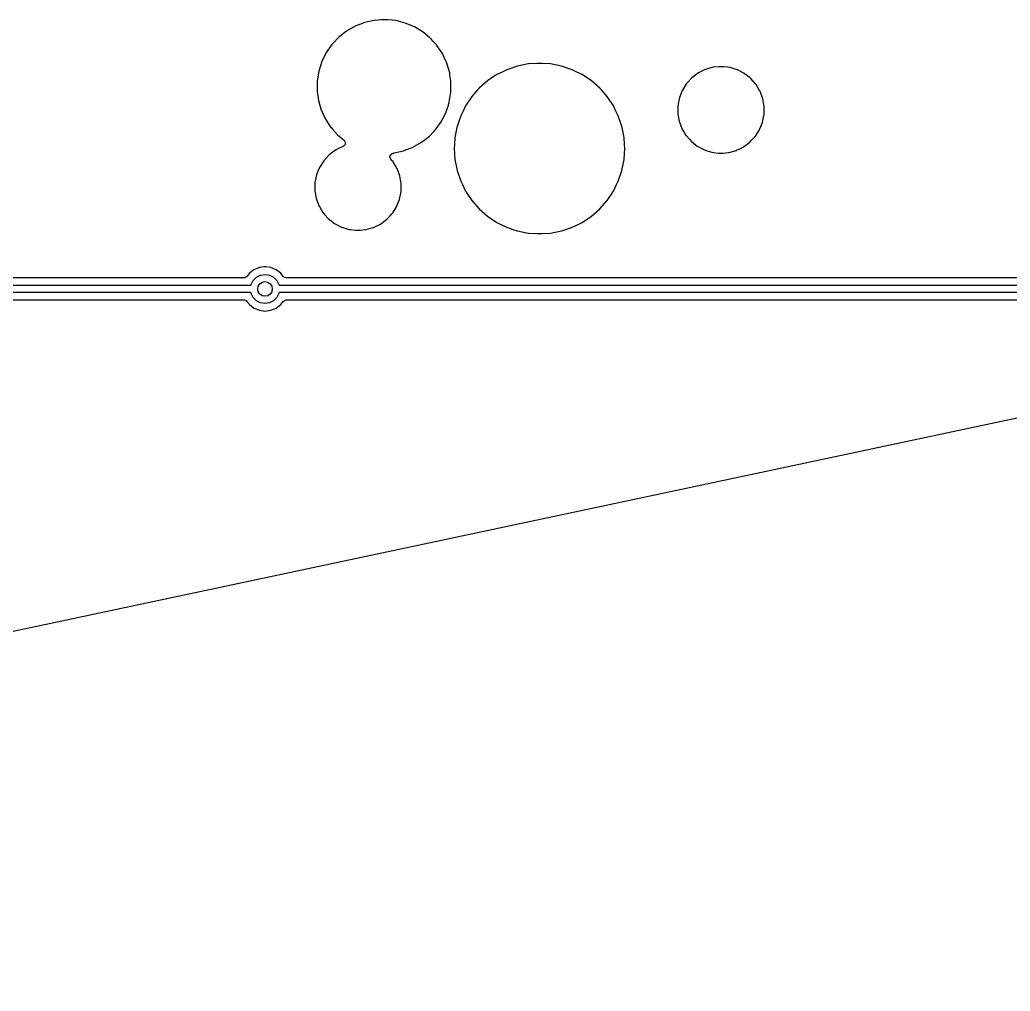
# Model space of a CAD drawing. Extents: x 0.6 to 14.8, y -5.2 to -0.6.
# Drawn here: x 10.52 to 11.587, y -5.208 to -4.161 of the extents above; entities that cross this region are included whole.
import ezdxf

# ---------------------------------------------------------------- set-up
doc = ezdxf.new("R2010")
doc.units = 0
doc.header["$MEASUREMENT"] = 0
doc.layers.add('BLACK', color=7, linetype='CONTINUOUS')

msp = doc.modelspace()

# ---------------------------------------------------------------- linework, layer by layer
at = {"layer": 'BLACK', "linetype": 'CONTINUOUS'}
for p, q in [((10.8898, -4.16425), (10.8813, -4.16755)), ((10.8911, -4.16372), (10.8898, -4.16425)), ((10.8913, -4.16367), (10.8911, -4.16372)), ((10.8911, -4.16372), (10.8911, -4.16372)), ((10.9017, -4.16131), (10.8913, -4.16367)), ((10.9019, -4.1613), (10.9017, -4.16131)), ((10.9061, -4.16098), (10.9019, -4.1613)), ((10.9019, -4.1613), (10.9019, -4.1613)), ((10.9097, -4.16072), (10.9061, -4.16098)), ((10.9161, -4.16072), (10.9097, -4.16072)), ((10.9212, -4.16123), (10.9161, -4.16072)), ((10.9248, -4.1616), (10.9212, -4.16123)), ((10.925, -4.16161), (10.9248, -4.1616)), ((10.9248, -4.1616), (10.9248, -4.1616)), ((10.9353, -4.16425), (10.925, -4.16161)), ((10.9452, -4.16839), (10.9353, -4.16425)), ((10.872, -4.17287), (10.8636, -4.1795)), ((10.8813, -4.16755), (10.872, -4.17287)), ((10.9544, -4.17395), (10.9452, -4.16839)), ((10.9545, -4.17404), (10.9544, -4.17395)), ((10.9617, -4.18005), (10.9545, -4.17404)), ((10.8584, -4.18498), (10.8562, -4.1873)), ((10.8623, -4.1809), (10.8584, -4.18498)), ((10.8636, -4.1795), (10.8623, -4.1809)), ((10.9626, -4.1808), (10.9617, -4.18005)), ((10.9627, -4.1809), (10.9626, -4.1808)), ((10.9651, -4.18358), (10.9627, -4.1809)), ((10.9627, -4.1809), (10.9627, -4.1809)), ((10.9685, -4.18742), (10.9651, -4.18358)), ((10.8501, -4.1961), (10.8454, -4.20571)), ((10.8562, -4.1873), (10.8501, -4.1961)), ((10.9697, -4.18879), (10.9685, -4.18742)), ((10.9756, -4.19775), (10.9697, -4.18879)), ((10.8454, -4.20571), (10.8421, -4.21591)), ((10.9772, -4.20126), (10.9756, -4.19775)), ((10.9794, -4.20585), (10.9772, -4.20126)), ((10.9801, -4.20747), (10.9794, -4.20585)), ((10.8421, -4.21591), (10.8404, -4.22648)), ((10.9831, -4.21776), (10.9801, -4.20747)), ((11.0396, -4.217), (11.0341, -4.21972)), ((11.0447, -4.21446), (11.0396, -4.217)), ((11.0561, -4.21059), (11.0447, -4.21446)), ((11.0679, -4.20825), (11.0561, -4.21059)), ((11.0681, -4.20824), (11.0679, -4.20825)), ((11.0769, -4.20766), (11.0681, -4.20824)), ((11.0681, -4.20824), (11.0681, -4.20824)), ((11.0829, -4.20766), (11.0769, -4.20766)), ((11.0769, -4.20766), (11.0769, -4.20766)), ((11.0769, -4.20766), (11.0769, -4.20766)), ((11.083, -4.20766), (11.0829, -4.20766)), ((11.0918, -4.20824), (11.083, -4.20766)), ((11.083, -4.20766), (11.083, -4.20766)), ((11.0919, -4.20825), (11.0918, -4.20824)), ((11.0918, -4.20824), (11.0918, -4.20824)), ((11.1037, -4.21059), (11.0919, -4.20825)), ((11.1151, -4.21446), (11.1037, -4.21059)), ((11.1203, -4.217), (11.1151, -4.21446)), ((11.1258, -4.21972), (11.1203, -4.217)), ((11.2573, -4.21499), (11.2512, -4.21803)), ((11.2587, -4.21433), (11.2573, -4.21499)), ((11.2588, -4.21425), (11.2587, -4.21433)), ((11.2587, -4.21433), (11.2587, -4.21433)), ((11.267, -4.21193), (11.2588, -4.21425)), ((11.2734, -4.21135), (11.267, -4.21193)), ((11.2783, -4.21135), (11.2734, -4.21135)), ((11.2831, -4.21192), (11.2783, -4.21135)), ((11.2851, -4.21215), (11.2831, -4.21192)), ((11.2853, -4.21217), (11.2851, -4.21215)), ((11.2851, -4.21215), (11.2851, -4.21215)), ((11.2854, -4.21223), (11.2853, -4.21217)), ((11.29, -4.21364), (11.2854, -4.21223)), ((11.2854, -4.21223), (11.2854, -4.21223)), ((11.2934, -4.21471), (11.29, -4.21364)), ((11.301, -4.21868), (11.2934, -4.21471)), ((10.8404, -4.22648), (10.8403, -4.23719)), ((10.9834, -4.21985), (10.9831, -4.21776)), ((10.9843, -4.22638), (10.9834, -4.21985)), ((10.9845, -4.22837), (10.9843, -4.22638)), ((10.9844, -4.23908), (10.9845, -4.22837)), ((11.024, -4.22646), (11.0149, -4.23439)), ((11.034, -4.21978), (11.024, -4.22646)), ((11.0341, -4.21972), (11.034, -4.21978)), ((11.0341, -4.21972), (11.0341, -4.21972)), ((11.1259, -4.21978), (11.1258, -4.21972)), ((11.1258, -4.21972), (11.1258, -4.21972)), ((11.1359, -4.22646), (11.1259, -4.21978)), ((11.1449, -4.23439), (11.1359, -4.22646)), ((11.2396, -4.22823), (11.2385, -4.22941)), ((11.2442, -4.22327), (11.2396, -4.22823)), ((11.2443, -4.22314), (11.2442, -4.22327)), ((11.2512, -4.21803), (11.2443, -4.22314)), ((11.3011, -4.21879), (11.301, -4.21868)), ((11.307, -4.22342), (11.3011, -4.21879)), ((11.3077, -4.22397), (11.307, -4.22342)), ((11.3078, -4.22411), (11.3077, -4.22397)), ((11.3125, -4.22941), (11.3078, -4.22411)), ((10.8403, -4.23719), (10.8403, -4.23734)), ((10.8403, -4.23734), (10.8403, -4.23734)), ((10.8403, -4.23734), (10.8404, -4.2379)), ((10.8404, -4.2379), (10.8417, -4.24781)), ((11.0135, -4.23599), (11.007, -4.24344)), ((11.0148, -4.23449), (11.0135, -4.23599)), ((11.0149, -4.23439), (11.0148, -4.23449)), ((11.145, -4.23449), (11.1449, -4.23439)), ((11.1463, -4.23599), (11.145, -4.23449)), ((11.1529, -4.24344), (11.1463, -4.23599)), ((11.2339, -4.2368), (11.2323, -4.24086)), ((11.234, -4.23664), (11.2339, -4.2368)), ((11.2339, -4.2368), (11.2339, -4.2368)), ((11.2385, -4.22941), (11.234, -4.23664)), ((11.3133, -4.23039), (11.3125, -4.22941)), ((11.3134, -4.23055), (11.3133, -4.23039)), ((11.3176, -4.23758), (11.3134, -4.23055)), ((11.3134, -4.23055), (11.3134, -4.23055)), ((11.3177, -4.23773), (11.3176, -4.23758)), ((11.3176, -4.23758), (11.3176, -4.23758)), ((11.3206, -4.24575), (11.3177, -4.23773)), ((10.8417, -4.24781), (10.8447, -4.25809)), ((10.9826, -4.24979), (10.9827, -4.24965)), ((10.9827, -4.24965), (10.9841, -4.24086)), ((10.9841, -4.24086), (10.9844, -4.23922)), ((10.9844, -4.23922), (10.9844, -4.23908)), ((10.9844, -4.23922), (10.9844, -4.23922)), ((11.007, -4.24344), (11.0003, -4.25344)), ((11.1596, -4.25344), (11.1529, -4.24344)), ((11.2308, -4.24457), (11.2291, -4.25295)), ((11.2323, -4.24086), (11.2308, -4.24457)), ((11.3221, -4.25417), (11.3206, -4.24575)), ((10.8447, -4.25809), (10.8448, -4.25822)), ((10.8448, -4.25822), (10.8448, -4.25822)), ((10.8448, -4.25822), (10.8464, -4.26167)), ((10.9747, -4.26946), (10.9794, -4.25985)), ((10.9794, -4.25985), (10.9814, -4.25362)), ((10.9814, -4.25362), (10.9826, -4.24979)), ((10.9975, -4.25908), (10.995, -4.26422)), ((11.0002, -4.25355), (10.9975, -4.25908)), ((11.0003, -4.25344), (11.0002, -4.25355)), ((11.0002, -4.25355), (11.0002, -4.25355)), ((11.1596, -4.25355), (11.1596, -4.25344)), ((11.1623, -4.25908), (11.1596, -4.25355)), ((11.1596, -4.25355), (11.1596, -4.25355)), ((11.1635, -4.26149), (11.1623, -4.25908)), ((11.2291, -4.25434), (11.229, -4.25998)), ((11.229, -4.25998), (11.229, -4.26149)), ((11.2291, -4.25295), (11.2291, -4.25434)), ((11.322, -4.26271), (11.3221, -4.25417)), ((10.8464, -4.26167), (10.8492, -4.26782)), ((10.8492, -4.26782), (10.8536, -4.27447)), ((10.9686, -4.27826), (10.9747, -4.26946)), ((10.995, -4.26422), (10.9926, -4.27125)), ((11.1649, -4.26422), (11.1635, -4.26149)), ((11.1673, -4.27125), (11.1649, -4.26422)), ((11.229, -4.26149), (11.2291, -4.26167)), ((11.2291, -4.26167), (11.2292, -4.26234)), ((11.2291, -4.26167), (11.2291, -4.26167)), ((11.2292, -4.26234), (11.2305, -4.26991)), ((11.2305, -4.26991), (11.2334, -4.27792)), ((11.3202, -4.27125), (11.3203, -4.27108)), ((11.3203, -4.27108), (11.322, -4.26271)), ((10.8536, -4.27447), (10.855, -4.27664)), ((10.855, -4.27664), (10.8551, -4.27678)), ((10.8551, -4.27678), (10.8552, -4.27688)), ((10.8552, -4.27688), (10.8552, -4.27688)), ((10.8552, -4.27688), (10.8567, -4.27862)), ((10.8567, -4.27862), (10.8622, -4.28477)), ((10.9612, -4.28606), (10.966, -4.28096)), ((10.966, -4.28096), (10.9685, -4.27837)), ((10.9685, -4.27837), (10.9686, -4.27826)), ((10.9685, -4.27837), (10.9685, -4.27837)), ((10.9909, -4.27678), (10.9888, -4.28741)), ((10.9911, -4.27574), (10.9909, -4.27678)), ((10.9914, -4.2748), (10.9911, -4.27561)), ((10.9911, -4.27561), (10.9911, -4.27574)), ((10.9911, -4.27574), (10.9911, -4.27574)), ((10.9926, -4.27125), (10.9914, -4.2748)), ((11.1685, -4.2748), (11.1673, -4.27125)), ((11.1687, -4.27561), (11.1685, -4.2748)), ((11.1688, -4.27574), (11.1687, -4.27561)), ((11.169, -4.27678), (11.1688, -4.27574)), ((11.1688, -4.27574), (11.1688, -4.27574)), ((11.1711, -4.28741), (11.169, -4.27678)), ((11.2334, -4.27792), (11.2335, -4.27808)), ((11.2335, -4.27808), (11.2335, -4.27808)), ((11.2335, -4.27808), (11.236, -4.28225)), ((11.3128, -4.28596), (11.317, -4.27917)), ((11.317, -4.27917), (11.3171, -4.27902)), ((11.3171, -4.27902), (11.3174, -4.27826)), ((11.3174, -4.27826), (11.3202, -4.27125)), ((10.8622, -4.28477), (10.8623, -4.28486)), ((10.8623, -4.28486), (10.8623, -4.28486)), ((10.8623, -4.28486), (10.8657, -4.28767)), ((10.8657, -4.28767), (10.8678, -4.28939)), ((10.8678, -4.28939), (10.8692, -4.29061)), ((10.8692, -4.29061), (10.8705, -4.29264)), ((10.9528, -4.2927), (10.9612, -4.28606)), ((10.9888, -4.28754), (10.9883, -4.29505)), ((10.9888, -4.28741), (10.9888, -4.28754)), ((10.9888, -4.28754), (10.9888, -4.28754)), ((11.1711, -4.28754), (11.1711, -4.28741)), ((11.1716, -4.29505), (11.1711, -4.28754)), ((11.1711, -4.28754), (11.1711, -4.28754)), ((11.236, -4.28225), (11.2378, -4.28526)), ((11.2378, -4.28526), (11.2379, -4.2854)), ((11.2379, -4.2854), (11.2379, -4.2854)), ((11.2379, -4.2854), (11.2415, -4.2895)), ((11.2415, -4.2895), (11.2434, -4.29169)), ((11.2434, -4.29169), (11.2501, -4.29697)), ((11.3068, -4.29251), (11.3086, -4.29061)), ((11.3086, -4.29061), (11.3125, -4.28637)), ((11.3125, -4.28637), (11.3126, -4.28624)), ((11.3125, -4.28637), (11.3125, -4.28637)), ((11.3126, -4.28624), (11.3128, -4.28596)), ((10.8599, -4.3012), (10.8531, -4.30631)), ((10.8641, -4.29915), (10.8599, -4.3012)), ((10.8674, -4.2975), (10.8641, -4.29915)), ((10.8676, -4.29742), (10.8674, -4.2975)), ((10.8674, -4.2975), (10.8674, -4.2975)), ((10.8678, -4.29735), (10.8676, -4.29742)), ((10.8679, -4.29731), (10.8678, -4.29735)), ((10.8688, -4.2969), (10.8679, -4.2973)), ((10.8679, -4.2973), (10.8679, -4.2973)), ((10.8679, -4.2973), (10.8679, -4.29731)), ((10.8704, -4.29505), (10.8688, -4.2969)), ((10.8705, -4.29264), (10.8704, -4.29505)), ((10.9231, -4.30426), (10.9335, -4.30189)), ((10.9335, -4.30189), (10.9358, -4.301)), ((10.9358, -4.301), (10.9399, -4.29941)), ((10.9399, -4.29941), (10.9403, -4.29928)), ((10.9403, -4.29928), (10.9435, -4.29801)), ((10.9435, -4.29801), (10.9528, -4.2927)), ((10.9883, -4.29505), (10.988, -4.29941)), ((10.988, -4.29941), (10.988, -4.29954)), ((10.988, -4.29954), (10.9887, -4.31078)), ((11.1711, -4.31078), (11.1719, -4.29954)), ((11.1719, -4.29941), (11.1716, -4.29505)), ((11.1719, -4.29954), (11.1719, -4.29941)), ((11.2501, -4.29697), (11.2577, -4.30095)), ((11.2577, -4.30095), (11.2593, -4.30145)), ((11.2593, -4.30145), (11.2657, -4.30343)), ((11.2841, -4.30372), (11.2923, -4.3014)), ((11.2923, -4.3014), (11.2925, -4.3013)), ((11.2925, -4.3013), (11.2966, -4.29928)), ((11.2966, -4.29928), (11.2999, -4.29763)), ((11.2999, -4.29763), (11.3068, -4.29251)), ((10.8473, -4.31258), (10.8427, -4.3198)), ((10.8531, -4.30631), (10.8473, -4.31258)), ((10.9187, -4.30856), (10.9192, -4.30621)), ((10.9196, -4.31078), (10.9187, -4.30856)), ((10.9192, -4.30621), (10.921, -4.30463)), ((10.9212, -4.31258), (10.9196, -4.31078)), ((10.921, -4.30463), (10.9223, -4.30432)), ((10.9221, -4.31356), (10.9212, -4.31258)), ((10.9221, -4.31371), (10.9221, -4.31356)), ((10.9263, -4.32074), (10.9221, -4.31371)), ((10.9221, -4.31371), (10.9221, -4.31371)), ((10.9223, -4.30432), (10.923, -4.30427)), ((10.923, -4.30427), (10.9231, -4.30426)), ((10.923, -4.30427), (10.923, -4.30427)), ((10.9887, -4.31078), (10.9888, -4.31141)), ((10.9888, -4.31141), (10.9911, -4.32321)), ((11.1687, -4.32321), (11.1711, -4.31141)), ((11.1711, -4.31141), (11.1711, -4.31078)), ((11.2657, -4.30343), (11.2657, -4.30343)), ((11.2657, -4.30343), (11.2659, -4.30348)), ((11.2659, -4.30348), (11.266, -4.3035)), ((11.266, -4.3035), (11.266, -4.3035)), ((11.266, -4.3035), (11.2675, -4.30367)), ((11.2675, -4.30367), (11.2728, -4.3043)), ((11.2728, -4.3043), (11.2777, -4.3043)), ((11.2777, -4.3043), (11.2841, -4.30372)), ((10.8413, -4.32321), (10.8395, -4.32774)), ((10.8426, -4.31997), (10.8413, -4.32321)), ((10.8427, -4.3198), (10.8426, -4.31997)), ((10.8426, -4.31997), (10.8426, -4.31997)), ((10.9264, -4.3209), (10.9263, -4.32074)), ((10.9263, -4.32074), (10.9263, -4.32074)), ((10.9294, -4.32891), (10.9264, -4.3209)), ((10.9911, -4.32321), (10.995, -4.3346)), ((11.1649, -4.3346), (11.1687, -4.32321)), ((10.8395, -4.32774), (10.8379, -4.33611)), ((10.9308, -4.33733), (10.9294, -4.32891)), ((10.995, -4.3346), (10.9964, -4.33742)), ((11.1635, -4.33742), (11.1649, -4.3346)), ((10.8379, -4.33611), (10.8378, -4.34465)), ((10.8378, -4.34465), (10.8378, -4.34483)), ((10.8378, -4.34483), (10.8379, -4.34538)), ((10.8378, -4.34483), (10.8378, -4.34483)), ((10.8379, -4.34538), (10.8392, -4.35307)), ((10.9307, -4.34587), (10.9308, -4.33791)), ((10.9308, -4.33751), (10.9308, -4.33733)), ((10.9308, -4.33791), (10.9308, -4.33751)), ((10.9308, -4.33751), (10.9308, -4.33751)), ((10.9964, -4.33742), (11.0002, -4.34524)), ((11.0002, -4.34524), (11.0003, -4.34538)), ((11.0003, -4.34538), (11.0004, -4.34549)), ((11.0004, -4.34549), (11.0004, -4.34549)), ((11.0004, -4.34549), (11.0009, -4.34636)), ((11.1589, -4.34636), (11.1595, -4.34549)), ((11.1595, -4.34549), (11.1596, -4.34538)), ((11.1595, -4.34549), (11.1595, -4.34549)), ((11.1596, -4.34524), (11.1635, -4.33742)), ((11.1596, -4.34538), (11.1596, -4.34524)), ((10.8392, -4.35307), (10.8422, -4.36109)), ((10.9263, -4.36124), (10.9289, -4.35452)), ((10.9289, -4.35452), (10.929, -4.35425)), ((10.929, -4.35425), (10.9307, -4.34587)), ((11.0009, -4.34636), (11.007, -4.35539)), ((11.007, -4.35539), (11.0149, -4.36443)), ((11.1449, -4.36443), (11.1529, -4.35539)), ((11.1529, -4.35539), (11.1589, -4.34636)), ((10.8422, -4.36109), (10.8423, -4.36124)), ((10.8423, -4.36124), (10.8423, -4.36124)), ((10.8423, -4.36124), (10.8445, -4.365)), ((10.8445, -4.365), (10.8465, -4.36843)), ((10.9217, -4.36887), (10.9258, -4.36233)), ((10.9258, -4.36233), (10.9259, -4.36218)), ((10.9259, -4.36218), (10.9263, -4.36124)), ((11.0149, -4.36443), (11.024, -4.37236)), ((11.1359, -4.37236), (11.1449, -4.36443)), ((10.8465, -4.36843), (10.8467, -4.36856)), ((10.8467, -4.36856), (10.8467, -4.36856)), ((10.8467, -4.36856), (10.8483, -4.37047)), ((10.8483, -4.37047), (10.8522, -4.37485)), ((10.8522, -4.37485), (10.8589, -4.38014)), ((10.9087, -4.38079), (10.9155, -4.37568)), ((10.9155, -4.37568), (10.9187, -4.37227)), ((10.9187, -4.37227), (10.9212, -4.36954)), ((10.9212, -4.36954), (10.9213, -4.36941)), ((10.9212, -4.36954), (10.9212, -4.36954)), ((10.9213, -4.36941), (10.9217, -4.36887)), ((11.024, -4.37236), (11.034, -4.37904)), ((11.1259, -4.37904), (11.1359, -4.37236)), ((10.8589, -4.38014), (10.8664, -4.38412)), ((10.8664, -4.38412), (10.868, -4.38462)), ((10.868, -4.38462), (10.8744, -4.3866)), ((10.8744, -4.3866), (10.8744, -4.3866)), ((10.8744, -4.3866), (10.8746, -4.38665)), ((10.8746, -4.38665), (10.8748, -4.38667)), ((10.8748, -4.38667), (10.8748, -4.38667)), ((10.8748, -4.38667), (10.8762, -4.38684)), ((10.8762, -4.38684), (10.8815, -4.38747)), ((10.8815, -4.38747), (10.8865, -4.38747)), ((10.8865, -4.38747), (10.8928, -4.38689)), ((10.8928, -4.38689), (10.901, -4.38457)), ((10.901, -4.38457), (10.9018, -4.38417)), ((10.9018, -4.38417), (10.9085, -4.38087)), ((10.9085, -4.38087), (10.9087, -4.38079)), ((10.9085, -4.38087), (10.9085, -4.38087)), ((11.034, -4.37904), (11.0341, -4.3791)), ((11.0341, -4.3791), (11.0341, -4.3791)), ((11.0341, -4.3791), (11.0375, -4.38079)), ((11.0375, -4.38079), (11.0447, -4.38436)), ((11.0447, -4.38436), (11.0513, -4.3866)), ((11.0513, -4.3866), (11.0559, -4.38815)), ((11.0559, -4.38815), (11.0561, -4.38823)), ((11.0561, -4.38823), (11.0679, -4.39057)), ((11.0919, -4.39057), (11.1037, -4.38823)), ((11.1037, -4.38823), (11.104, -4.38815)), ((11.104, -4.38815), (11.1085, -4.3866)), ((11.1085, -4.3866), (11.1151, -4.38436)), ((11.1151, -4.38436), (11.1224, -4.38079)), ((11.1224, -4.38079), (11.1258, -4.3791)), ((11.1258, -4.3791), (11.1259, -4.37904)), ((11.1258, -4.3791), (11.1258, -4.3791)), ((11.0679, -4.39057), (11.0681, -4.39058)), ((11.0681, -4.39058), (11.0681, -4.39058)), ((11.0681, -4.39058), (11.0769, -4.39116)), ((11.0769, -4.39116), (11.0769, -4.39116)), ((11.0769, -4.39116), (11.0769, -4.39116)), ((11.0769, -4.39116), (11.0829, -4.39116)), ((11.0829, -4.39116), (11.083, -4.39116)), ((11.083, -4.39116), (11.0918, -4.39058)), ((11.083, -4.39116), (11.083, -4.39116)), ((11.0918, -4.39058), (11.0919, -4.39057)), ((11.0918, -4.39058), (11.0918, -4.39058)), ((10.7721, -4.43014), (10.7672, -4.43393)), ((10.7779, -4.42775), (10.7721, -4.43014)), ((10.783, -4.42707), (10.7779, -4.42775)), ((10.7838, -4.42698), (10.783, -4.42707)), ((10.784, -4.42694), (10.7838, -4.42698)), ((10.7843, -4.42698), (10.784, -4.42694)), ((10.785, -4.42707), (10.7843, -4.42698)), ((10.7902, -4.42775), (10.785, -4.42707)), ((10.7959, -4.43014), (10.7902, -4.42775)), ((10.8009, -4.43393), (10.7959, -4.43014)), ((10.7614, -4.43896), (10.0011, -4.43896)), ((10.7625, -4.4388), (10.7614, -4.43896)), ((10.7645, -4.43743), (10.7625, -4.4388)), ((10.7672, -4.43393), (10.7645, -4.43743)), ((10.769, -4.44592), (10.7713, -4.44153)), ((10.7713, -4.44153), (10.7748, -4.43805)), ((10.7748, -4.43805), (10.7792, -4.43581)), ((10.7792, -4.43581), (10.784, -4.43504)), ((10.784, -4.43504), (10.7889, -4.43581)), ((10.7889, -4.43581), (10.7933, -4.43805)), ((10.7933, -4.43805), (10.7968, -4.44153)), ((10.7968, -4.44153), (10.799, -4.44592)), ((10.8036, -4.43743), (10.8009, -4.43393)), ((10.8044, -4.43821), (10.8036, -4.43743)), ((10.8067, -4.43896), (10.8044, -4.43821)), ((11.3578, -4.43896), (10.8067, -4.43896)), ((11.8129, -4.43896), (11.3578, -4.43896)), ((9.94938, -4.44685), (10.7689, -4.44685)), ((10.7689, -4.44685), (10.769, -4.44592)), ((10.799, -4.44592), (10.7991, -4.44685)), ((10.7991, -4.44685), (11.8178, -4.44685)), ((10.7689, -4.45472), (9.95101, -4.45472)), ((10.3203, -4.46262), (10.7614, -4.46262)), ((10.7614, -4.46262), (10.7637, -4.46336)), ((10.769, -4.45565), (10.7689, -4.45472)), ((10.7713, -4.46004), (10.769, -4.45565)), ((10.7748, -4.46353), (10.7713, -4.46004)), ((10.7968, -4.46004), (10.7933, -4.46353)), ((10.799, -4.45565), (10.7968, -4.46004)), ((10.7991, -4.45472), (10.799, -4.45565)), ((11.8195, -4.45472), (10.7991, -4.45472)), ((10.8036, -4.46414), (10.8056, -4.46278)), ((10.8056, -4.46278), (10.8067, -4.46262)), ((10.8067, -4.46262), (11.7554, -4.46262)), ((10.7637, -4.46336), (10.7645, -4.46414)), ((10.7645, -4.46414), (10.7672, -4.46765)), ((10.7672, -4.46765), (10.7721, -4.47144)), ((10.7721, -4.47144), (10.7779, -4.47382)), ((10.7792, -4.46576), (10.7748, -4.46353)), ((10.7779, -4.47382), (10.784, -4.47463)), ((10.784, -4.46654), (10.7792, -4.46576)), ((10.7889, -4.46576), (10.784, -4.46654)), ((10.784, -4.47463), (10.7902, -4.47382)), ((10.7933, -4.46353), (10.7889, -4.46576)), ((10.7902, -4.47382), (10.7959, -4.47144)), ((10.7959, -4.47144), (10.8009, -4.46765)), ((10.8009, -4.46765), (10.8036, -4.46414)), ((11.7166, -4.56412), (8.68908, -5.20765))]:
    msp.add_line(p, q, dxfattribs=at)
at = {"layer": 'BLACK'}
msp.add_circle((10.784, -4.45079), 0.007874, dxfattribs=at)

doc.saveas('drawing.dxf')
